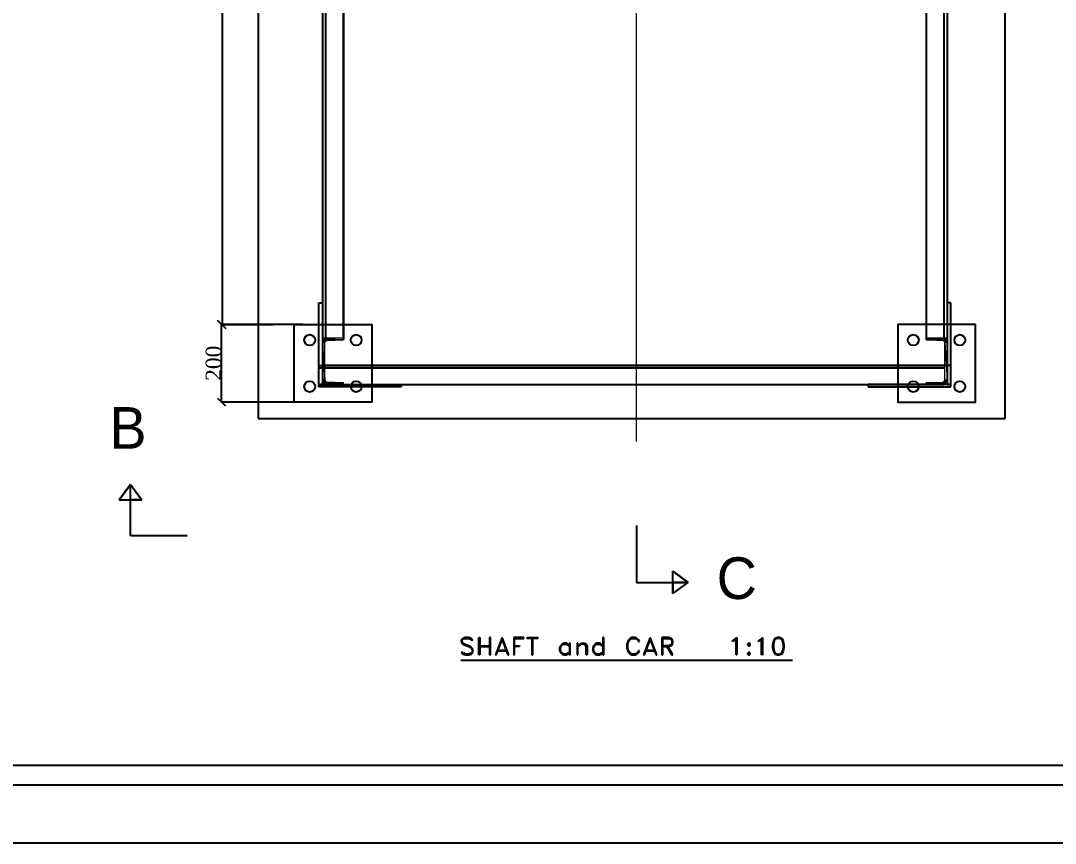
# Model space of a CAD drawing. Header units: millimetres. Extents: x -23396 to 106750, y 116 to 66281.
# Drawn here: x 63702 to 77023, y 33901 to 44492 of the extents above; entities that cross this region are included whole.
import ezdxf

# ---------------------------------------------------------------- set-up
doc = ezdxf.new("R2010")
doc.units = ezdxf.units.MM
doc.linetypes.add('CENTER', pattern=[50.8, 31.75, -6.35, 6.35, -6.35])
doc.layers.add('Car', color=3, linetype='Continuous', lineweight=18)
doc.layers.add('CL', color=2, linetype='CENTER', lineweight=0)
doc.styles.add('top', font='cent.shx', dxfattribs={"height": 40})
doc.dimstyles.new('top', dxfattribs={"dimtxt": 35, "dimasz": 20, "dimexe": 1.25, "dimexo": 0.625, "dimtad": 1, "dimtxsty": 'top', "dimblk": 'OBLIQUE', "dimcen": 2.5, "dimadec": 0, "dimazin": 0, "dimtfac": 1, "dimtmove": 0, "dimatfit": 3, "dimldrblk": 'OBLIQUE', "dimfxl": 1, "dimarcsym": 0})

# ---------------------------------------------------------------- blocks, each defined once
blk = doc.blocks.new('_Oblique')
at = {"color": 0, "linetype": 'ByBlock', "lineweight": -2}
blk.add_line((-0.5, -0.5), (0.5, 0.5), dxfattribs=at)
blk = doc.blocks.new('*D183')
at = {"color": 0, "linetype": 'Continuous', "lineweight": -2, "transparency": 16777216}
for p, q in [((1040.7, -3274.6), (907.1, -3274.6)), ((908.4, -3274.6), (908.4, -5064.6)), ((1040.7, -5064.6), (907.1, -5064.6))]:
    blk.add_line(p, q, dxfattribs=at)
at = {"layer": 'Defpoints', "color": 0, "linetype": 'Continuous', "transparency": 16777216}
for p in [(1041.4, -3274.6), (908.4, -5064.6), (1041.4, -5064.6)]:
    blk.add_point(p, dxfattribs=at)
at = {"color": 0, "linetype": 'Continuous', "lineweight": -2, "transparency": 16777216, "xscale": 20, "yscale": 20, "zscale": 20}
for p, rotation in [((908.4, -3274.6), 90), ((908.4, -5064.6), 270)]:
    blk.add_blockref('_Oblique', p, dxfattribs=dict(at, rotation=rotation))
at = {"color": 0, "linetype": 'Continuous', "transparency": 16777216, "insert": (887.7, -4169.6), "char_height": 40, "attachment_point": 5, "rotation": 90, "style": 'top'}
blk.add_mtext('1790', dxfattribs=at)
blk = doc.blocks.new('*D184')
at = {"color": 0, "linetype": 'Continuous', "lineweight": -2, "transparency": 16777216}
for p, q in [((1116.5, -5063.8), (905.9, -5063.8)), ((907.1, -5263.8), (907.1, -5063.8)), ((1102.4, -5263.8), (905.9, -5263.8))]:
    blk.add_line(p, q, dxfattribs=at)
at = {"layer": 'Defpoints', "color": 0, "linetype": 'Continuous', "transparency": 16777216}
for p in [(907.1, -5063.8), (1117.1, -5063.8), (1103.1, -5263.8)]:
    blk.add_point(p, dxfattribs=at)
at = {"color": 0, "linetype": 'Continuous', "lineweight": -2, "transparency": 16777216, "xscale": 20, "yscale": 20, "zscale": 20}
for p, rotation in [((907.1, -5063.8), 90), ((907.1, -5263.8), 270)]:
    blk.add_blockref('_Oblique', p, dxfattribs=dict(at, rotation=rotation))
at = {"color": 0, "linetype": 'Continuous', "transparency": 16777216, "insert": (886.5, -5163.8), "char_height": 40, "attachment_point": 5, "rotation": 90, "style": 'top'}
blk.add_mtext('200', dxfattribs=at)
blk = doc.blocks.new('upn st')
at = {"color": 0}
for p, q in [((1001.539, -2989.713), (1001.539, -5306.104)), ((2924.707, -5306.104), (2924.707, -2989.713)), ((1166.647, -3126.033), (1166.647, -5212.551)), ((2775.687, -3126.033), (2775.687, -5212.551)), ((1221.257, -5102.487), (1221.257, -3233.993)), ((1221.257, -3239.063), (1221.257, -5102.487)), ((2721.077, -3239.063), (2721.077, -5102.487)), ((2767.227, -3239.063), (2767.227, -5102.487)), ((1175.117, -3281.823), (1175.117, -5102.487)), ((1157.327, -5218.474), (1157.327, -5008.091)), ((1157.327, -5008.091), (1166.647, -5008.091)), ((1166.647, -5008.091), (1166.647, -5218.474)), ((2785.007, -5008.091), (2775.687, -5008.091)), ((2775.687, -5008.091), (2775.687, -5218.474)), ((2785.007, -5218.474), (2785.007, -5008.091)), ((1157.327, -5169.36), (2775.687, -5169.36)), ((1157.327, -5175.714), (2769.337, -5175.714)), ((2785.007, -5169.36), (1166.647, -5169.36)), ((1166.647, -5218.474), (1157.327, -5218.474)), ((1157.327, -5218.474), (1369.847, -5218.474)), ((1157.327, -5224.4), (1157.327, -5218.474)), ((1174.85, -5218.474), (2766.75, -5218.474)), ((1369.847, -5218.474), (1369.847, -5224.4)), ((2785.007, -5218.474), (2572.497, -5218.474)), ((2572.497, -5218.474), (2572.497, -5224.4)), ((2775.687, -5218.474), (2785.007, -5218.474)), ((2785.007, -5224.4), (2785.007, -5218.474)), ((1369.847, -5224.4), (1157.327, -5224.4)), ((2572.497, -5224.4), (2785.007, -5224.4)), ((1001.539, -5306.104), (2924.707, -5306.104)), ((672.464, -5475.843), (643.678, -5515.213)), ((672.464, -5475.843), (643.678, -5515.213)), ((643.678, -5515.213), (672.464, -5475.843)), ((672.464, -5515.213), (672.464, -5475.843)), ((672.464, -5475.843), (701.664, -5515.213)), ((672.464, -5515.213), (672.464, -5475.843)), ((672.464, -5515.213), (672.464, -5475.843)), ((672.464, -5475.843), (701.664, -5515.213)), ((672.464, -5515.213), (672.464, -5475.843)), ((672.464, -5607.923), (672.464, -5475.843)), ((672.464, -5475.843), (701.664, -5515.213)), ((643.678, -5515.213), (672.464, -5515.213)), ((643.678, -5515.213), (701.664, -5515.213)), ((701.664, -5515.213), (672.464, -5515.213)), ((701.664, -5515.213), (672.464, -5515.213)), ((1975.827, -5581.665), (1975.827, -5728.136)), ((818.934, -5607.923), (672.464, -5607.923)), ((2068.957, -5698.936), (2108.327, -5728.136)), ((2068.957, -5728.136), (2068.957, -5698.936)), ((2068.957, -5698.936), (2108.327, -5728.136)), ((2068.957, -5728.136), (2068.957, -5698.936)), ((2068.957, -5756.924), (2068.957, -5698.936)), ((2108.327, -5728.136), (2068.957, -5698.936)), ((1975.827, -5728.136), (2108.327, -5728.136)), ((2108.327, -5728.136), (2068.957, -5728.136)), ((2108.327, -5728.136), (2068.957, -5728.136)), ((2068.957, -5728.136), (2068.957, -5756.924)), ((2108.327, -5728.136), (2068.957, -5728.136)), ((2108.327, -5728.136), (2068.957, -5728.136)), ((2068.957, -5728.136), (2068.957, -5756.924)), ((2068.957, -5756.924), (2108.327, -5728.136)), ((2068.957, -5756.924), (2108.327, -5728.136)), ((1528.668, -5872.107), (1524.438, -5876.337)), ((1524.438, -5876.337), (1524.438, -5880.581)), ((1524.438, -5880.581), (1526.558, -5884.812)), ((1526.558, -5876.337), (1528.668, -5874.229)), ((1526.558, -5880.581), (1526.558, -5876.337)), ((1528.668, -5884.812), (1526.558, -5880.581)), ((1526.558, -5884.812), (1528.668, -5886.92)), ((1535.448, -5869.998), (1528.668, -5872.107)), ((1528.668, -5874.229), (1535.448, -5872.107)), ((1532.908, -5886.92), (1528.668, -5884.812)), ((1528.668, -5886.92), (1532.908, -5889.043)), ((1543.908, -5891.165), (1532.908, -5886.92)), ((1543.908, -5869.998), (1535.448, -5869.998)), ((1535.448, -5872.107), (1543.908, -5872.107)), ((1550.258, -5872.107), (1543.908, -5869.998)), ((1543.908, -5872.107), (1548.138, -5874.229)), ((1548.138, -5874.229), (1550.258, -5876.337)), ((1554.488, -5876.337), (1550.258, -5872.107)), ((1550.258, -5876.337), (1554.488, -5876.337)), ((1569.728, -5914.867), (1569.728, -5869.998)), ((1569.728, -5869.998), (1571.858, -5869.998)), ((1571.858, -5869.998), (1571.858, -5914.867)), ((1599.378, -5869.998), (1597.248, -5869.998)), ((1597.248, -5869.998), (1597.248, -5914.867)), ((1599.378, -5914.867), (1599.378, -5869.998)), ((1629.428, -5869.998), (1612.488, -5914.867)), ((1614.598, -5914.867), (1629.428, -5876.337)), ((1646.778, -5914.867), (1629.428, -5869.998)), ((1629.428, -5876.337), (1644.668, -5914.867)), ((1685.308, -5869.998), (1659.488, -5869.998)), ((1659.488, -5869.998), (1659.488, -5914.867)), ((1661.588, -5914.867), (1661.588, -5872.107)), ((1661.588, -5872.107), (1685.308, -5872.107)), ((1685.308, -5872.107), (1685.308, -5869.998)), ((1693.768, -5872.107), (1693.768, -5869.998)), ((1693.768, -5869.998), (1721.718, -5869.998)), ((1721.718, -5872.107), (1693.768, -5872.107)), ((1706.478, -5872.107), (1706.478, -5914.867)), ((1709.008, -5914.867), (1709.008, -5872.107)), ((1721.718, -5869.998), (1721.718, -5872.107)), ((1783.938, -5886.92), (1779.708, -5891.165)), ((1788.178, -5884.812), (1783.938, -5886.92)), ((1783.938, -5889.043), (1788.178, -5886.92)), ((1794.518, -5884.812), (1788.178, -5884.812)), ((1788.178, -5886.92), (1794.518, -5886.92)), ((1798.758, -5886.92), (1794.518, -5884.812)), ((1794.518, -5886.92), (1802.988, -5891.165)), ((1802.988, -5891.165), (1798.758, -5886.92)), ((1805.098, -5884.812), (1802.988, -5884.812)), ((1802.988, -5884.812), (1802.988, -5914.867)), ((1805.098, -5914.867), (1805.098, -5884.812)), ((1824.588, -5884.812), (1822.468, -5884.812)), ((1822.468, -5884.812), (1822.468, -5914.867)), ((1824.588, -5914.867), (1824.588, -5884.812)), ((1824.588, -5893.273), (1830.928, -5886.92)), ((1830.928, -5886.92), (1835.168, -5884.812)), ((1835.168, -5886.92), (1830.928, -5889.043)), ((1835.168, -5884.812), (1841.508, -5884.812)), ((1839.398, -5886.92), (1835.168, -5886.92)), ((1843.628, -5889.043), (1839.398, -5886.92)), ((1841.508, -5884.812), (1845.758, -5886.92)), ((1845.758, -5886.92), (1848.288, -5893.273)), ((1869.458, -5886.92), (1865.228, -5891.165)), ((1873.688, -5884.812), (1869.458, -5886.92)), ((1869.458, -5889.043), (1873.688, -5886.92)), ((1880.038, -5884.812), (1873.688, -5884.812)), ((1873.688, -5886.92), (1880.038, -5886.92)), ((1884.698, -5886.92), (1880.038, -5884.812)), ((1880.038, -5886.92), (1888.928, -5891.165)), ((1888.928, -5891.165), (1884.698, -5886.92)), ((1891.048, -5869.998), (1888.928, -5869.998)), ((1888.928, -5869.998), (1888.928, -5914.867)), ((1891.048, -5914.867), (1891.048, -5869.998)), ((1953.268, -5880.581), (1950.728, -5886.92)), ((1950.728, -5886.92), (1950.728, -5897.504)), ((1955.388, -5876.337), (1953.268, -5880.581)), ((1953.268, -5886.92), (1955.388, -5880.581)), ((1953.268, -5897.504), (1953.268, -5886.92)), ((1959.618, -5872.107), (1955.388, -5876.337)), ((1955.388, -5880.581), (1959.618, -5874.229)), ((1963.848, -5869.998), (1959.618, -5872.107)), ((1959.618, -5874.229), (1963.848, -5872.107)), ((1972.328, -5869.998), (1963.848, -5869.998)), ((1963.848, -5872.107), (1972.328, -5872.107)), ((1976.558, -5872.107), (1972.328, -5869.998)), ((1972.328, -5872.107), (1976.558, -5874.229)), ((1980.788, -5876.337), (1976.558, -5872.107)), ((1976.558, -5874.229), (1978.678, -5876.337)), ((1978.678, -5876.337), (1980.788, -5880.581)), ((1982.908, -5880.581), (1980.788, -5876.337)), ((1980.788, -5880.581), (1982.908, -5880.581)), ((2010.838, -5869.998), (1993.918, -5914.867)), ((1996.028, -5914.867), (2010.838, -5876.337)), ((2028.208, -5914.867), (2010.838, -5869.998)), ((2010.838, -5876.337), (2026.088, -5914.867)), ((2058.258, -5869.998), (2040.908, -5869.998)), ((2040.908, -5869.998), (2040.908, -5914.867)), ((2043.018, -5914.867), (2043.018, -5872.107)), ((2043.018, -5872.107), (2058.258, -5872.107)), ((2064.618, -5872.107), (2058.258, -5869.998)), ((2058.258, -5872.107), (2064.618, -5874.229)), ((2066.718, -5874.229), (2064.618, -5872.107)), ((2064.618, -5874.229), (2066.718, -5878.459)), ((2066.718, -5884.812), (2064.618, -5889.043)), ((2068.848, -5878.459), (2066.718, -5874.229)), ((2066.718, -5878.459), (2066.718, -5884.812)), ((2066.718, -5889.043), (2068.848, -5884.812)), ((2068.848, -5884.812), (2068.848, -5878.459)), ((2222.938, -5878.459), (2227.168, -5876.337)), ((2227.168, -5878.459), (2222.938, -5880.581)), ((2222.938, -5880.581), (2222.938, -5878.459)), ((2227.168, -5876.337), (2233.948, -5869.998)), ((2231.828, -5874.229), (2227.168, -5878.459)), ((2231.828, -5914.867), (2231.828, -5874.229)), ((2233.948, -5869.998), (2233.948, -5914.867)), ((2263.578, -5884.812), (2261.468, -5886.92)), ((2261.468, -5886.92), (2261.468, -5889.043)), ((2266.128, -5884.812), (2263.578, -5884.812)), ((2263.578, -5886.92), (2263.578, -5889.043)), ((2266.128, -5886.92), (2263.578, -5886.92)), ((2268.228, -5886.92), (2266.128, -5884.812)), ((2266.128, -5889.043), (2266.128, -5886.92)), ((2268.228, -5889.043), (2268.228, -5886.92)), ((2289.398, -5878.459), (2293.628, -5876.337)), ((2293.628, -5878.459), (2289.398, -5880.581)), ((2289.398, -5880.581), (2289.398, -5878.459)), ((2293.628, -5876.337), (2300.408, -5869.998)), ((2297.878, -5874.229), (2293.628, -5878.459)), ((2297.878, -5914.867), (2297.878, -5874.229)), ((2300.408, -5869.998), (2300.408, -5914.867)), ((2327.928, -5878.459), (2325.808, -5889.043)), ((2332.158, -5872.107), (2327.928, -5878.459)), ((2330.038, -5878.459), (2327.928, -5889.043)), ((2334.698, -5872.107), (2330.038, -5878.459)), ((2338.928, -5869.998), (2332.158, -5872.107)), ((2338.928, -5872.107), (2332.158, -5874.229)), ((2343.168, -5869.998), (2338.928, -5869.998)), ((2343.168, -5872.107), (2338.928, -5872.107)), ((2349.508, -5872.107), (2343.168, -5869.998)), ((2349.508, -5874.229), (2343.168, -5872.107)), ((2351.628, -5878.459), (2347.398, -5872.107)), ((2353.758, -5878.459), (2349.508, -5872.107)), ((2353.758, -5889.043), (2351.628, -5878.459)), ((2355.858, -5889.043), (2353.758, -5878.459)), ((1524.438, -5908.514), (1528.668, -5912.745)), ((1528.668, -5908.514), (1524.438, -5908.514)), ((1530.788, -5910.637), (1528.668, -5908.514)), ((1528.668, -5912.745), (1535.448, -5914.867)), ((1535.448, -5912.745), (1530.788, -5910.637)), ((1532.908, -5889.043), (1543.908, -5893.273)), ((1543.908, -5912.745), (1535.448, -5912.745)), ((1548.138, -5893.273), (1543.908, -5891.165)), ((1543.908, -5893.273), (1548.138, -5895.395)), ((1550.258, -5910.637), (1543.908, -5912.745)), ((1543.908, -5914.867), (1550.258, -5912.745)), ((1552.378, -5897.504), (1548.138, -5893.273)), ((1548.138, -5895.395), (1550.258, -5897.504)), ((1550.258, -5897.504), (1552.378, -5902.162)), ((1550.258, -5912.745), (1554.488, -5908.514)), ((1552.378, -5908.514), (1550.258, -5910.637)), ((1554.488, -5902.162), (1552.378, -5897.504)), ((1552.378, -5902.162), (1552.378, -5908.514)), ((1554.488, -5908.514), (1554.488, -5902.162)), ((1571.858, -5891.165), (1597.248, -5891.165)), ((1571.858, -5893.273), (1597.248, -5893.273)), ((1616.728, -5904.284), (1642.548, -5904.284)), ((1618.848, -5902.162), (1640.428, -5902.162)), ((1661.588, -5891.165), (1674.728, -5891.165)), ((1674.728, -5893.273), (1661.588, -5893.273)), ((1674.728, -5891.165), (1674.728, -5893.273)), ((1779.708, -5891.165), (1777.168, -5897.504)), ((1777.168, -5897.504), (1777.168, -5902.162)), ((1777.168, -5902.162), (1779.708, -5908.514)), ((1779.708, -5897.504), (1781.828, -5891.165)), ((1779.708, -5902.162), (1779.708, -5897.504)), ((1781.828, -5908.514), (1779.708, -5902.162)), ((1779.708, -5908.514), (1783.938, -5912.745)), ((1781.828, -5891.165), (1783.938, -5889.043)), ((1783.938, -5910.637), (1781.828, -5908.514)), ((1788.178, -5912.745), (1783.938, -5910.637)), ((1783.938, -5912.745), (1788.178, -5914.867)), ((1794.518, -5912.745), (1788.178, -5912.745)), ((1802.988, -5908.514), (1794.518, -5912.745)), ((1794.518, -5914.867), (1798.758, -5912.745)), ((1798.758, -5912.745), (1802.988, -5908.514)), ((1830.928, -5889.043), (1824.588, -5893.273)), ((1845.758, -5893.273), (1843.628, -5889.043)), ((1845.758, -5914.867), (1845.758, -5893.273)), ((1848.288, -5893.273), (1848.288, -5914.867)), ((1865.228, -5891.165), (1863.108, -5897.504)), ((1863.108, -5897.504), (1863.108, -5902.162)), ((1863.108, -5902.162), (1865.228, -5908.514)), ((1865.228, -5897.504), (1867.338, -5891.165)), ((1865.228, -5902.162), (1865.228, -5897.504)), ((1867.338, -5908.514), (1865.228, -5902.162)), ((1865.228, -5908.514), (1869.458, -5912.745)), ((1867.338, -5891.165), (1869.458, -5889.043)), ((1869.458, -5910.637), (1867.338, -5908.514)), ((1873.688, -5912.745), (1869.458, -5910.637)), ((1869.458, -5912.745), (1873.688, -5914.867)), ((1880.038, -5912.745), (1873.688, -5912.745)), ((1888.928, -5908.514), (1880.038, -5912.745)), ((1880.038, -5914.867), (1884.698, -5912.745)), ((1884.698, -5912.745), (1888.928, -5908.514)), ((1950.728, -5897.504), (1953.268, -5904.284)), ((1955.388, -5904.284), (1953.268, -5897.504)), ((1953.268, -5904.284), (1955.388, -5908.514)), ((1959.618, -5910.637), (1955.388, -5904.284)), ((1955.388, -5908.514), (1959.618, -5912.745)), ((1963.848, -5912.745), (1959.618, -5910.637)), ((1959.618, -5912.745), (1963.848, -5914.867)), ((1972.328, -5912.745), (1963.848, -5912.745)), ((1976.558, -5910.637), (1972.328, -5912.745)), ((1972.328, -5914.867), (1976.558, -5912.745)), ((1978.678, -5908.514), (1976.558, -5910.637)), ((1976.558, -5912.745), (1980.788, -5908.514)), ((1980.788, -5904.284), (1978.678, -5908.514)), ((1982.908, -5904.284), (1980.788, -5904.284)), ((1980.788, -5908.514), (1982.908, -5904.284)), ((1998.148, -5904.284), (2023.978, -5904.284)), ((2000.258, -5902.162), (2021.858, -5902.162)), ((2058.258, -5891.165), (2043.018, -5891.165)), ((2043.018, -5893.273), (2058.258, -5893.273)), ((2053.608, -5893.273), (2066.718, -5914.867)), ((2068.848, -5914.867), (2056.138, -5893.273)), ((2064.618, -5889.043), (2058.258, -5891.165)), ((2058.258, -5893.273), (2064.618, -5891.165)), ((2064.618, -5891.165), (2066.718, -5889.043)), ((2261.468, -5889.043), (2263.578, -5891.165)), ((2263.578, -5908.514), (2261.468, -5910.637)), ((2261.468, -5910.637), (2261.468, -5912.745)), ((2261.468, -5912.745), (2263.578, -5914.867)), ((2263.578, -5889.043), (2266.128, -5889.043)), ((2263.578, -5891.165), (2266.128, -5891.165)), ((2266.128, -5908.514), (2263.578, -5908.514)), ((2263.578, -5910.637), (2263.578, -5912.745)), ((2266.128, -5910.637), (2263.578, -5910.637)), ((2263.578, -5912.745), (2266.128, -5912.745)), ((2266.128, -5891.165), (2268.228, -5889.043)), ((2268.228, -5910.637), (2266.128, -5908.514)), ((2266.128, -5912.745), (2266.128, -5910.637)), ((2266.128, -5914.867), (2268.228, -5912.745)), ((2268.228, -5912.745), (2268.228, -5910.637)), ((2325.808, -5889.043), (2325.808, -5895.395)), ((2325.808, -5895.395), (2327.928, -5906.392)), ((2327.928, -5889.043), (2327.928, -5895.395)), ((2327.928, -5895.395), (2330.038, -5906.392)), ((2327.928, -5906.392), (2332.158, -5912.745)), ((2330.038, -5906.392), (2334.698, -5912.745)), ((2332.158, -5910.637), (2338.928, -5912.745)), ((2332.158, -5912.745), (2338.928, -5914.867)), ((2338.928, -5912.745), (2343.168, -5912.745)), ((2343.168, -5912.745), (2349.508, -5910.637)), ((2343.168, -5914.867), (2349.508, -5912.745)), ((2347.398, -5912.745), (2351.628, -5906.392)), ((2349.508, -5912.745), (2353.758, -5906.392)), ((2351.628, -5906.392), (2353.758, -5895.395)), ((2353.758, -5895.395), (2353.758, -5889.043)), ((2353.758, -5906.392), (2355.858, -5895.395)), ((2355.858, -5895.395), (2355.858, -5889.043)), ((1523.598, -5927.986), (2377.028, -5927.986)), ((1535.448, -5914.867), (1543.908, -5914.867)), ((1571.858, -5914.867), (1569.728, -5914.867)), ((1597.248, -5914.867), (1599.378, -5914.867)), ((1612.488, -5914.867), (1614.598, -5914.867)), ((1644.668, -5914.867), (1646.778, -5914.867)), ((1659.488, -5914.867), (1661.588, -5914.867)), ((1706.478, -5914.867), (1709.008, -5914.867)), ((1788.178, -5914.867), (1794.518, -5914.867)), ((1802.988, -5914.867), (1805.098, -5914.867)), ((1822.468, -5914.867), (1824.588, -5914.867)), ((1848.288, -5914.867), (1845.758, -5914.867)), ((1873.688, -5914.867), (1880.038, -5914.867)), ((1888.928, -5914.867), (1891.048, -5914.867)), ((1963.848, -5914.867), (1972.328, -5914.867)), ((1993.918, -5914.867), (1996.028, -5914.867)), ((2026.088, -5914.867), (2028.208, -5914.867)), ((2040.908, -5914.867), (2043.018, -5914.867)), ((2066.718, -5914.867), (2068.848, -5914.867)), ((2233.948, -5914.867), (2231.828, -5914.867)), ((2263.578, -5914.867), (2266.128, -5914.867)), ((2300.408, -5914.867), (2297.878, -5914.867)), ((2338.928, -5914.867), (2343.168, -5914.867)), ((8799.558, -6199.87), (200, -6199.87))]:
    blk.add_line(p, q, dxfattribs=at)
at = {"linetype": 'Continuous'}
for points in [[(0, 0), (8999.558, 0), (8999.558, -6399.87), (0, -6399.87)], [(150, -150), (8849.558, -150), (8849.558, -6249.87), (150, -6249.87)], [(200, -200), (8799.558, -200), (8799.558, -6199.87), (200, -6199.87)], [(1094.088, -5064.097), (1293.816, -5064.097), (1293.816, -5263.82), (1094.088, -5263.82)], [(2848.066, -5064.097), (2648.338, -5064.097), (2648.338, -5263.82), (2848.066, -5263.82)]]:
    blk.add_lwpolyline(points, close=True, dxfattribs=at)
for centre in [(1134.088, -5104.097), (1253.816, -5104.097), (2688.338, -5104.097), (2808.066, -5104.097), (1134.088, -5223.82), (1253.816, -5223.82), (2688.338, -5223.82), (2808.066, -5223.82)]:
    blk.add_circle(centre, 14, dxfattribs=at)
at = {"layer": 'Car', "color": 3}
for p, q in [((1221.257, -5099.097), (1166.647, -5099.097)), ((1166.647, -5099.097), (1221.257, -5103.754)), ((1166.647, -5099.097), (1221.257, -5103.754)), ((1221.257, -5099.097), (1166.647, -5099.097)), ((1166.647, -5099.097), (1221.257, -5103.754)), ((1166.647, -5099.097), (1221.257, -5103.754)), ((1166.647, -5103.754), (1166.647, -5099.097)), ((1221.257, -5099.097), (1166.647, -5099.097)), ((1166.647, -5099.097), (1166.647, -5218.474)), ((1166.647, -5099.097), (1166.647, -5218.474)), ((1166.647, -5218.474), (1166.647, -5099.097)), ((1166.647, -5099.097), (1166.647, -5218.474)), ((1221.257, -5103.754), (1166.647, -5103.754)), ((1221.257, -5103.754), (1166.647, -5103.754)), ((1221.257, -5103.754), (1166.647, -5103.754)), ((1166.647, -5103.754), (1178.077, -5105.447)), ((1166.647, -5103.754), (1178.077, -5105.447)), ((1221.257, -5103.754), (1166.647, -5103.754)), ((1166.647, -5103.754), (1178.077, -5105.447)), ((1166.647, -5103.754), (1178.077, -5105.447)), ((1166.647, -5105.447), (1166.647, -5103.754)), ((1178.077, -5105.447), (1166.647, -5105.447)), ((1178.077, -5105.447), (1166.647, -5105.447)), ((1177.227, -5105.447), (1166.647, -5105.447)), ((1166.647, -5105.447), (1177.227, -5105.447)), ((1177.227, -5105.447), (1166.647, -5105.447)), ((1166.647, -5105.447), (1178.077, -5105.447)), ((1177.227, -5105.447), (1166.647, -5105.447)), ((1166.647, -5105.447), (1177.227, -5105.447)), ((1177.227, -5105.447), (1166.647, -5105.447)), ((1166.647, -5105.447), (1178.077, -5105.447)), ((1177.227, -5105.447), (1166.647, -5105.447)), ((1166.647, -5105.447), (1176.387, -5105.874)), ((1166.647, -5105.447), (1176.387, -5105.874)), ((1177.227, -5105.447), (1166.647, -5105.447)), ((1166.647, -5105.447), (1176.387, -5105.874)), ((1166.647, -5105.447), (1176.387, -5105.874)), ((1166.647, -5105.874), (1166.647, -5105.447)), ((1176.387, -5105.874), (1166.647, -5105.874)), ((1176.387, -5105.874), (1166.647, -5105.874)), ((1175.537, -5105.874), (1166.647, -5105.874)), ((1166.647, -5105.874), (1175.537, -5105.874)), ((1175.537, -5105.874), (1166.647, -5105.874)), ((1166.647, -5105.874), (1176.387, -5105.874)), ((1175.537, -5105.874), (1166.647, -5105.874)), ((1166.647, -5105.874), (1175.537, -5105.874)), ((1175.537, -5105.874), (1166.647, -5105.874)), ((1166.647, -5105.874), (1176.387, -5105.874)), ((1175.537, -5105.874), (1166.647, -5105.874)), ((1166.647, -5105.874), (1174.687, -5106.305)), ((1166.647, -5105.874), (1174.687, -5106.305)), ((1175.537, -5105.874), (1166.647, -5105.874)), ((1166.647, -5105.874), (1174.687, -5106.305)), ((1166.647, -5105.874), (1174.687, -5106.305)), ((1166.647, -5106.305), (1166.647, -5105.874)), ((1174.687, -5106.305), (1166.647, -5106.305)), ((1174.687, -5106.305), (1166.647, -5106.305)), ((1174.687, -5106.305), (1166.647, -5106.305)), ((1166.647, -5106.305), (1174.267, -5107.144)), ((1166.647, -5106.305), (1174.267, -5107.144)), ((1174.687, -5106.305), (1166.647, -5106.305)), ((1166.647, -5106.305), (1174.267, -5107.144)), ((1166.647, -5106.305), (1174.267, -5107.144)), ((1166.647, -5107.144), (1166.647, -5106.305)), ((1174.267, -5107.144), (1166.647, -5107.144)), ((1174.267, -5107.144), (1166.647, -5107.144)), ((1174.267, -5107.144), (1166.647, -5107.144)), ((1166.647, -5107.144), (1173.837, -5107.984)), ((1166.647, -5107.144), (1173.837, -5107.984)), ((1174.267, -5107.144), (1166.647, -5107.144)), ((1166.647, -5107.144), (1173.837, -5107.984)), ((1166.647, -5107.144), (1173.837, -5107.984)), ((1166.647, -5107.984), (1166.647, -5107.144)), ((1173.837, -5107.984), (1166.647, -5107.984)), ((1173.837, -5107.984), (1166.647, -5107.984)), ((1173.837, -5107.984), (1166.647, -5107.984)), ((1166.647, -5107.984), (1173.427, -5108.411)), ((1166.647, -5107.984), (1173.427, -5108.411)), ((1173.837, -5107.984), (1166.647, -5107.984)), ((1166.647, -5107.984), (1173.427, -5108.411)), ((1166.647, -5107.984), (1173.427, -5108.411)), ((1166.647, -5108.411), (1166.647, -5107.984)), ((1173.427, -5108.411), (1166.647, -5108.411)), ((1173.427, -5108.411), (1166.647, -5108.411)), ((1173.427, -5108.411), (1166.647, -5108.411)), ((1166.647, -5108.411), (1172.997, -5109.264)), ((1166.647, -5108.411), (1172.997, -5109.264)), ((1173.427, -5108.411), (1166.647, -5108.411)), ((1166.647, -5108.411), (1172.997, -5109.264)), ((1166.647, -5108.411), (1172.997, -5109.264)), ((1166.647, -5109.264), (1166.647, -5108.411)), ((1172.997, -5109.264), (1166.647, -5109.264)), ((1172.997, -5109.264), (1166.647, -5109.264)), ((1172.997, -5109.264), (1166.647, -5109.264)), ((1166.647, -5109.264), (1172.997, -5110.107)), ((1166.647, -5109.264), (1172.997, -5110.107)), ((1172.997, -5109.264), (1166.647, -5109.264)), ((1166.647, -5109.264), (1172.997, -5110.107)), ((1166.647, -5109.264), (1172.997, -5110.107)), ((1166.647, -5110.107), (1166.647, -5109.264)), ((1172.997, -5110.107), (1166.647, -5110.107)), ((1172.997, -5110.107), (1166.647, -5110.107)), ((1172.997, -5110.107), (1166.647, -5110.107)), ((1166.647, -5110.107), (1172.997, -5207.051)), ((1166.647, -5110.107), (1172.997, -5207.051)), ((1172.997, -5110.107), (1166.647, -5110.107)), ((1166.647, -5110.107), (1172.997, -5207.051)), ((1166.647, -5110.107), (1172.997, -5207.051)), ((1166.647, -5207.051), (1166.647, -5110.107)), ((1172.997, -5109.264), (1173.427, -5108.411)), ((1172.997, -5109.264), (1173.427, -5108.411)), ((1172.997, -5110.107), (1172.997, -5109.264)), ((1172.997, -5110.107), (1172.997, -5109.264)), ((1172.997, -5207.051), (1172.997, -5110.107)), ((1172.997, -5207.051), (1172.997, -5110.107)), ((1172.997, -5207.051), (1172.997, -5110.107)), ((1173.427, -5108.411), (1173.837, -5107.984)), ((1173.427, -5108.411), (1173.837, -5107.984)), ((1173.837, -5107.984), (1174.267, -5107.144)), ((1173.837, -5107.984), (1174.267, -5107.144)), ((1174.267, -5107.144), (1174.687, -5106.305)), ((1174.267, -5107.144), (1174.687, -5106.305)), ((1174.687, -5106.305), (1175.537, -5105.874)), ((1174.687, -5106.305), (1175.537, -5105.874)), ((1175.537, -5105.874), (1175.537, -5105.874)), ((1175.537, -5105.874), (1175.537, -5105.874)), ((1176.387, -5105.874), (1175.537, -5105.874)), ((1176.387, -5105.874), (1177.227, -5105.447)), ((1176.387, -5105.874), (1177.227, -5105.447)), ((1177.227, -5105.447), (1177.227, -5105.447)), ((1177.227, -5105.447), (1177.227, -5105.447)), ((1178.077, -5105.447), (1177.227, -5105.447)), ((1178.077, -5105.447), (1221.257, -5103.754)), ((1178.077, -5105.447), (1221.257, -5103.754)), ((1178.077, -5105.447), (1221.257, -5103.754)), ((1221.257, -5103.754), (1221.257, -5099.097)), ((1221.257, -5103.754), (1221.257, -5099.097)), ((1221.257, -5103.754), (1221.257, -5099.097)), ((2775.687, -5099.097), (2721.077, -5099.097)), ((2721.077, -5099.097), (2775.687, -5103.754)), ((2721.077, -5099.097), (2775.687, -5103.754)), ((2775.687, -5099.097), (2721.077, -5099.097)), ((2721.077, -5099.097), (2775.687, -5103.754)), ((2721.077, -5099.097), (2775.687, -5103.754)), ((2721.077, -5103.754), (2721.077, -5099.097)), ((2721.077, -5099.097), (2775.687, -5099.097)), ((2721.077, -5103.754), (2721.077, -5099.097)), ((2775.687, -5103.754), (2721.077, -5103.754)), ((2775.687, -5103.754), (2721.077, -5103.754)), ((2775.687, -5103.754), (2721.077, -5103.754)), ((2721.077, -5103.754), (2775.687, -5105.447)), ((2721.077, -5103.754), (2775.687, -5105.447)), ((2764.267, -5105.447), (2721.077, -5103.754)), ((2775.687, -5103.754), (2721.077, -5103.754)), ((2721.077, -5103.754), (2775.687, -5105.447)), ((2721.077, -5103.754), (2775.687, -5105.447)), ((2764.267, -5105.447), (2721.077, -5103.754)), ((2764.267, -5105.447), (2721.077, -5103.754)), ((2775.687, -5105.447), (2764.267, -5105.447)), ((2775.687, -5105.447), (2764.267, -5105.447)), ((2764.267, -5105.447), (2765.107, -5105.447)), ((2775.687, -5105.447), (2764.267, -5105.447)), ((2775.687, -5105.447), (2764.267, -5105.447)), ((2764.267, -5105.447), (2765.107, -5105.447)), ((2764.267, -5105.447), (2775.687, -5105.447)), ((2764.267, -5105.447), (2775.687, -5105.447)), ((2775.687, -5105.447), (2764.267, -5105.447)), ((2765.107, -5105.447), (2775.687, -5105.447)), ((2775.687, -5105.447), (2765.107, -5105.447)), ((2765.107, -5105.447), (2775.687, -5105.874)), ((2765.107, -5105.447), (2775.687, -5105.874)), ((2765.957, -5105.874), (2765.107, -5105.447)), ((2775.687, -5105.447), (2765.107, -5105.447)), ((2765.107, -5105.447), (2775.687, -5105.874)), ((2765.107, -5105.447), (2775.687, -5105.874)), ((2765.957, -5105.874), (2765.107, -5105.447)), ((2775.687, -5105.874), (2765.957, -5105.874)), ((2775.687, -5105.874), (2765.957, -5105.874)), ((2765.957, -5105.874), (2766.797, -5105.874)), ((2775.687, -5105.874), (2765.957, -5105.874)), ((2775.687, -5105.874), (2765.957, -5105.874)), ((2765.957, -5105.874), (2766.797, -5105.874)), ((2765.957, -5105.874), (2775.687, -5105.874)), ((2765.957, -5105.874), (2775.687, -5105.874)), ((2775.687, -5105.874), (2765.957, -5105.874)), ((2766.797, -5105.874), (2775.687, -5105.874)), ((2775.687, -5105.874), (2766.797, -5105.874)), ((2766.797, -5105.874), (2775.687, -5106.305)), ((2766.797, -5105.874), (2775.687, -5106.305)), ((2775.687, -5105.874), (2766.797, -5105.874)), ((2766.797, -5105.874), (2775.687, -5106.305)), ((2766.797, -5105.874), (2775.687, -5106.305)), ((2767.657, -5106.305), (2766.797, -5105.874)), ((2775.687, -5106.305), (2767.657, -5106.305)), ((2775.687, -5106.305), (2767.657, -5106.305)), ((2775.687, -5106.305), (2767.657, -5106.305)), ((2767.657, -5106.305), (2775.687, -5107.144)), ((2767.657, -5106.305), (2775.687, -5107.144)), ((2775.687, -5106.305), (2767.657, -5106.305)), ((2767.657, -5106.305), (2775.687, -5107.144)), ((2767.657, -5106.305), (2775.687, -5107.144)), ((2768.067, -5107.144), (2767.657, -5106.305)), ((2775.687, -5107.144), (2768.067, -5107.144)), ((2775.687, -5107.144), (2768.067, -5107.144)), ((2775.687, -5107.144), (2768.067, -5107.144)), ((2768.067, -5107.144), (2775.687, -5107.984)), ((2768.067, -5107.144), (2775.687, -5107.984)), ((2775.687, -5107.144), (2768.067, -5107.144)), ((2768.067, -5107.144), (2775.687, -5107.984)), ((2768.067, -5107.144), (2775.687, -5107.984)), ((2768.497, -5107.984), (2768.067, -5107.144)), ((2775.687, -5107.984), (2768.497, -5107.984)), ((2775.687, -5107.984), (2768.497, -5107.984)), ((2775.687, -5107.984), (2768.497, -5107.984)), ((2768.497, -5107.984), (2775.687, -5108.411)), ((2768.497, -5107.984), (2775.687, -5108.411)), ((2775.687, -5107.984), (2768.497, -5107.984)), ((2768.497, -5107.984), (2775.687, -5108.411)), ((2768.497, -5107.984), (2775.687, -5108.411)), ((2768.927, -5108.411), (2768.497, -5107.984)), ((2775.687, -5108.411), (2768.927, -5108.411)), ((2775.687, -5108.411), (2768.927, -5108.411)), ((2775.687, -5108.411), (2768.927, -5108.411)), ((2768.927, -5108.411), (2775.687, -5109.264)), ((2768.927, -5108.411), (2775.687, -5109.264)), ((2775.687, -5108.411), (2768.927, -5108.411)), ((2768.927, -5108.411), (2775.687, -5109.264)), ((2768.927, -5108.411), (2775.687, -5109.264)), ((2769.337, -5109.264), (2768.927, -5108.411)), ((2775.687, -5109.264), (2769.337, -5109.264)), ((2775.687, -5109.264), (2769.337, -5109.264)), ((2775.687, -5109.264), (2769.337, -5109.264)), ((2769.337, -5109.264), (2775.687, -5110.107)), ((2769.337, -5109.264), (2775.687, -5110.107)), ((2775.687, -5109.264), (2769.337, -5109.264)), ((2769.337, -5109.264), (2775.687, -5110.107)), ((2769.337, -5109.264), (2775.687, -5110.107)), ((2769.337, -5110.107), (2769.337, -5109.264)), ((2775.687, -5110.107), (2769.337, -5110.107)), ((2775.687, -5110.107), (2769.337, -5110.107)), ((2775.687, -5110.107), (2769.337, -5110.107)), ((2769.337, -5110.107), (2775.687, -5207.051)), ((2769.337, -5110.107), (2775.687, -5207.051)), ((2775.687, -5110.107), (2769.337, -5110.107)), ((2769.337, -5110.107), (2775.687, -5207.051)), ((2769.337, -5110.107), (2775.687, -5207.051)), ((2769.337, -5207.051), (2769.337, -5110.107)), ((2769.337, -5207.051), (2769.337, -5110.107)), ((2775.687, -5103.754), (2775.687, -5099.097)), ((2775.687, -5103.754), (2775.687, -5099.097)), ((2775.687, -5099.097), (2775.687, -5218.474)), ((2775.687, -5099.097), (2775.687, -5218.474)), ((2775.687, -5218.474), (2775.687, -5099.097)), ((2775.687, -5099.097), (2775.687, -5218.474)), ((2775.687, -5105.447), (2775.687, -5103.754)), ((2775.687, -5105.447), (2775.687, -5103.754)), ((2775.687, -5105.447), (2775.687, -5105.447)), ((2775.687, -5105.447), (2775.687, -5105.447)), ((2775.687, -5105.874), (2775.687, -5105.447)), ((2775.687, -5105.874), (2775.687, -5105.447)), ((2775.687, -5105.874), (2775.687, -5105.874)), ((2775.687, -5105.874), (2775.687, -5105.874)), ((2775.687, -5106.305), (2775.687, -5105.874)), ((2775.687, -5106.305), (2775.687, -5105.874)), ((2775.687, -5107.144), (2775.687, -5106.305)), ((2775.687, -5107.144), (2775.687, -5106.305)), ((2775.687, -5107.984), (2775.687, -5107.144)), ((2775.687, -5107.984), (2775.687, -5107.144)), ((2775.687, -5108.411), (2775.687, -5107.984)), ((2775.687, -5108.411), (2775.687, -5107.984)), ((2775.687, -5109.264), (2775.687, -5108.411)), ((2775.687, -5109.264), (2775.687, -5108.411)), ((2775.687, -5110.107), (2775.687, -5109.264)), ((2775.687, -5110.107), (2775.687, -5109.264)), ((2775.687, -5207.051), (2775.687, -5110.107)), ((2775.687, -5207.051), (2775.687, -5110.107)), ((1172.997, -5207.051), (1166.647, -5207.051)), ((1172.997, -5207.051), (1166.647, -5207.051)), ((1172.997, -5207.051), (1166.647, -5207.051)), ((1166.647, -5207.051), (1172.997, -5207.89)), ((1166.647, -5207.051), (1172.997, -5207.89)), ((1172.997, -5207.051), (1166.647, -5207.051)), ((1166.647, -5207.051), (1172.997, -5207.89)), ((1166.647, -5207.051), (1172.997, -5207.89)), ((1166.647, -5207.89), (1166.647, -5207.051)), ((1172.997, -5207.89), (1166.647, -5207.89)), ((1172.997, -5207.89), (1166.647, -5207.89)), ((1172.997, -5207.89), (1166.647, -5207.89)), ((1166.647, -5207.89), (1173.427, -5208.748)), ((1166.647, -5207.89), (1173.427, -5208.748)), ((1172.997, -5207.89), (1166.647, -5207.89)), ((1166.647, -5207.89), (1173.427, -5208.748)), ((1166.647, -5207.89), (1173.427, -5208.748)), ((1166.647, -5208.748), (1166.647, -5207.89)), ((1173.427, -5208.748), (1166.647, -5208.748)), ((1173.427, -5208.748), (1166.647, -5208.748)), ((1173.427, -5208.748), (1166.647, -5208.748)), ((1166.647, -5208.748), (1173.837, -5209.587)), ((1166.647, -5208.748), (1173.837, -5209.587)), ((1173.427, -5208.748), (1166.647, -5208.748)), ((1166.647, -5208.748), (1173.837, -5209.587)), ((1166.647, -5208.748), (1173.837, -5209.587)), ((1166.647, -5209.587), (1166.647, -5208.748)), ((1173.837, -5209.587), (1166.647, -5209.587)), ((1173.837, -5209.587), (1166.647, -5209.587)), ((1173.837, -5209.587), (1166.647, -5209.587)), ((1166.647, -5209.587), (1174.267, -5210.441)), ((1166.647, -5209.587), (1174.267, -5210.441)), ((1173.837, -5209.587), (1166.647, -5209.587)), ((1166.647, -5209.587), (1174.267, -5210.441)), ((1166.647, -5209.587), (1174.267, -5210.441)), ((1166.647, -5210.441), (1166.647, -5209.587)), ((1174.267, -5210.441), (1166.647, -5210.441)), ((1174.267, -5210.441), (1166.647, -5210.441)), ((1174.267, -5210.441), (1166.647, -5210.441)), ((1166.647, -5210.441), (1174.687, -5210.854)), ((1166.647, -5210.441), (1174.687, -5210.854)), ((1174.267, -5210.441), (1166.647, -5210.441)), ((1166.647, -5210.441), (1174.687, -5210.854)), ((1166.647, -5210.441), (1174.687, -5210.854)), ((1166.647, -5210.854), (1166.647, -5210.441)), ((1174.687, -5210.854), (1166.647, -5210.854)), ((1174.687, -5210.854), (1166.647, -5210.854)), ((1174.687, -5210.854), (1166.647, -5210.854)), ((1166.647, -5210.854), (1175.537, -5211.281)), ((1166.647, -5210.854), (1175.537, -5211.281)), ((1174.687, -5210.854), (1166.647, -5210.854)), ((1166.647, -5210.854), (1175.537, -5211.281)), ((1166.647, -5210.854), (1175.537, -5211.281)), ((1166.647, -5211.281), (1166.647, -5210.854)), ((1175.537, -5211.281), (1166.647, -5211.281)), ((1175.537, -5211.281), (1166.647, -5211.281)), ((1175.537, -5211.281), (1166.647, -5211.281)), ((1166.647, -5211.281), (1176.387, -5211.707)), ((1166.647, -5211.281), (1176.387, -5211.707)), ((1175.537, -5211.281), (1166.647, -5211.281)), ((1166.647, -5211.281), (1176.387, -5211.707)), ((1166.647, -5211.281), (1176.387, -5211.707)), ((1166.647, -5211.707), (1166.647, -5211.281)), ((1176.387, -5211.707), (1166.647, -5211.707)), ((1176.387, -5211.707), (1166.647, -5211.707)), ((1176.387, -5211.707), (1166.647, -5211.707)), ((1166.647, -5211.707), (1177.227, -5212.138)), ((1166.647, -5211.707), (1177.227, -5212.138)), ((1176.387, -5211.707), (1166.647, -5211.707)), ((1166.647, -5211.707), (1177.227, -5212.138)), ((1166.647, -5211.707), (1177.227, -5212.138)), ((1166.647, -5212.138), (1166.647, -5211.707)), ((1177.227, -5212.138), (1166.647, -5212.138)), ((1177.227, -5212.138), (1166.647, -5212.138)), ((1178.077, -5212.138), (1166.647, -5212.138)), ((1166.647, -5212.138), (1178.077, -5212.138)), ((1178.077, -5212.138), (1166.647, -5212.138)), ((1166.647, -5212.138), (1177.227, -5212.138)), ((1178.077, -5212.138), (1166.647, -5212.138)), ((1166.647, -5212.138), (1178.077, -5212.138)), ((1178.077, -5212.138), (1166.647, -5212.138)), ((1166.647, -5212.138), (1177.227, -5212.138)), ((1178.077, -5212.138), (1166.647, -5212.138)), ((1166.647, -5212.138), (1221.257, -5213.817)), ((1166.647, -5212.138), (1221.257, -5213.817)), ((1178.077, -5212.138), (1166.647, -5212.138)), ((1166.647, -5212.138), (1221.257, -5213.817)), ((1166.647, -5212.138), (1221.257, -5213.817)), ((1166.647, -5213.817), (1166.647, -5212.138)), ((1221.257, -5213.817), (1166.647, -5213.817)), ((1221.257, -5213.817), (1166.647, -5213.817)), ((1221.257, -5213.817), (1166.647, -5213.817)), ((1166.647, -5213.817), (1221.257, -5216.794)), ((1166.647, -5213.817), (1221.257, -5216.794)), ((1221.257, -5213.817), (1166.647, -5213.817)), ((1166.647, -5213.817), (1221.257, -5216.794)), ((1166.647, -5213.817), (1221.257, -5216.794)), ((1166.647, -5216.794), (1166.647, -5213.817)), ((1221.257, -5216.794), (1166.647, -5216.794)), ((1221.257, -5216.794), (1166.647, -5216.794)), ((1221.257, -5216.794), (1166.647, -5216.794)), ((1166.647, -5216.794), (1221.257, -5217.207)), ((1166.647, -5216.794), (1221.257, -5217.207)), ((1221.257, -5216.794), (1166.647, -5216.794)), ((1166.647, -5216.794), (1221.257, -5217.207)), ((1166.647, -5216.794), (1221.257, -5217.207)), ((1167.067, -5217.207), (1166.647, -5216.794)), ((1166.647, -5218.474), (1221.257, -5218.474)), ((1221.257, -5217.207), (1167.067, -5217.207)), ((1221.257, -5217.207), (1167.067, -5217.207)), ((1221.257, -5217.207), (1167.067, -5217.207)), ((1167.067, -5217.207), (1221.257, -5217.634)), ((1167.067, -5217.207), (1221.257, -5217.634)), ((1167.067, -5217.634), (1167.067, -5217.207)), ((1221.257, -5217.207), (1167.067, -5217.207)), ((1167.067, -5217.207), (1221.257, -5217.634)), ((1167.067, -5217.207), (1221.257, -5217.634)), ((1167.067, -5217.634), (1167.067, -5217.207)), ((1221.257, -5217.634), (1167.067, -5217.634)), ((1221.257, -5217.634), (1167.067, -5217.634)), ((1167.067, -5217.634), (1221.257, -5217.634)), ((1167.067, -5217.634), (1221.257, -5217.634)), ((1221.257, -5217.634), (1167.067, -5217.634)), ((1221.257, -5217.634), (1167.067, -5217.634)), ((1167.067, -5217.634), (1221.257, -5217.634)), ((1167.067, -5217.634), (1221.257, -5217.634)), ((1221.257, -5217.634), (1167.067, -5217.634)), ((1221.257, -5217.634), (1167.067, -5217.634)), ((1167.067, -5217.634), (1221.257, -5218.061)), ((1167.067, -5217.634), (1221.257, -5218.061)), ((1167.497, -5218.061), (1167.067, -5217.634)), ((1221.257, -5217.634), (1167.067, -5217.634)), ((1167.067, -5217.634), (1221.257, -5218.061)), ((1167.067, -5217.634), (1221.257, -5218.061)), ((1167.497, -5218.061), (1167.067, -5217.634)), ((1221.257, -5218.061), (1167.497, -5218.061)), ((1221.257, -5218.061), (1167.497, -5218.061)), ((1167.497, -5218.061), (1221.257, -5218.061)), ((1167.497, -5218.061), (1221.257, -5218.061)), ((1221.257, -5218.061), (1167.497, -5218.061)), ((1221.257, -5218.061), (1167.497, -5218.061)), ((1167.497, -5218.061), (1221.257, -5218.061)), ((1167.497, -5218.061), (1221.257, -5218.061)), ((1221.257, -5218.061), (1167.497, -5218.061)), ((1221.257, -5218.061), (1167.497, -5218.061)), ((1167.497, -5218.061), (1221.257, -5218.474)), ((1167.497, -5218.061), (1221.257, -5218.474)), ((1167.907, -5218.474), (1167.497, -5218.061)), ((1221.257, -5218.061), (1167.497, -5218.061)), ((1167.497, -5218.061), (1221.257, -5218.474)), ((1167.497, -5218.061), (1221.257, -5218.474)), ((1167.907, -5218.474), (1167.497, -5218.061)), ((1221.257, -5218.474), (1167.907, -5218.474)), ((1221.257, -5218.474), (1167.907, -5218.474)), ((1167.907, -5218.474), (1221.257, -5218.474)), ((1167.907, -5218.474), (1221.257, -5218.474)), ((1221.257, -5218.474), (1167.907, -5218.474)), ((1221.257, -5218.474), (1167.907, -5218.474)), ((1167.907, -5218.474), (1221.257, -5218.474)), ((1167.907, -5218.474), (1221.257, -5218.474)), ((1221.257, -5218.474), (1167.907, -5218.474)), ((1221.257, -5218.474), (1167.907, -5218.474)), ((1167.907, -5218.474), (1221.257, -5218.474)), ((1167.907, -5218.474), (1221.257, -5218.474)), ((1221.257, -5218.474), (1167.907, -5218.474)), ((1167.907, -5218.474), (1221.257, -5218.474)), ((1167.907, -5218.474), (1221.257, -5218.474)), ((1168.337, -5218.474), (1167.907, -5218.474)), ((1221.257, -5218.474), (1168.337, -5218.474)), ((1221.257, -5218.474), (1168.337, -5218.474)), ((1172.997, -5207.89), (1172.997, -5207.051)), ((1172.997, -5207.89), (1172.997, -5207.051)), ((1173.427, -5208.748), (1172.997, -5207.89)), ((1173.427, -5208.748), (1172.997, -5207.89)), ((1173.837, -5209.587), (1173.427, -5208.748)), ((1173.837, -5209.587), (1173.427, -5208.748)), ((1174.267, -5210.441), (1173.837, -5209.587)), ((1174.267, -5210.441), (1173.837, -5209.587)), ((1174.687, -5210.854), (1174.267, -5210.441)), ((1174.687, -5210.854), (1174.267, -5210.441)), ((1175.537, -5211.281), (1174.687, -5210.854)), ((1175.537, -5211.281), (1174.687, -5210.854)), ((1176.387, -5211.707), (1175.537, -5211.281)), ((1176.387, -5211.707), (1175.537, -5211.281)), ((1177.227, -5212.138), (1176.387, -5211.707)), ((1177.227, -5212.138), (1176.387, -5211.707)), ((1177.227, -5212.138), (1178.077, -5212.138)), ((1178.077, -5212.138), (1178.077, -5212.138)), ((1178.077, -5212.138), (1178.077, -5212.138)), ((1221.257, -5213.817), (1178.077, -5212.138)), ((1221.257, -5213.817), (1178.077, -5212.138)), ((1221.257, -5213.817), (1178.077, -5212.138)), ((1221.257, -5216.794), (1221.257, -5213.817)), ((1221.257, -5216.794), (1221.257, -5213.817)), ((1221.257, -5218.474), (1221.257, -5213.817)), ((1221.257, -5217.207), (1221.257, -5216.794)), ((1221.257, -5217.207), (1221.257, -5216.794)), ((1221.257, -5217.634), (1221.257, -5217.207)), ((1221.257, -5217.634), (1221.257, -5217.207)), ((1221.257, -5217.634), (1221.257, -5217.634)), ((1221.257, -5217.634), (1221.257, -5217.634)), ((1221.257, -5218.061), (1221.257, -5217.634)), ((1221.257, -5218.061), (1221.257, -5217.634)), ((1221.257, -5218.061), (1221.257, -5218.061)), ((1221.257, -5218.061), (1221.257, -5218.061)), ((1221.257, -5218.474), (1221.257, -5218.061)), ((1221.257, -5218.474), (1221.257, -5218.061)), ((1221.257, -5218.474), (1221.257, -5218.474)), ((1221.257, -5218.474), (1221.257, -5218.474)), ((2721.077, -5213.817), (2764.267, -5212.138)), ((2721.077, -5213.817), (2764.267, -5212.138)), ((2775.687, -5213.817), (2721.077, -5213.817)), ((2775.687, -5213.817), (2721.077, -5213.817)), ((2775.687, -5213.817), (2721.077, -5213.817)), ((2721.077, -5213.817), (2775.687, -5216.794)), ((2721.077, -5213.817), (2775.687, -5216.794)), ((2775.687, -5213.817), (2721.077, -5213.817)), ((2721.077, -5213.817), (2775.687, -5216.794)), ((2721.077, -5213.817), (2775.687, -5216.794)), ((2721.077, -5216.794), (2721.077, -5213.817)), ((2721.077, -5218.474), (2721.077, -5213.817)), ((2775.687, -5216.794), (2721.077, -5216.794)), ((2775.687, -5216.794), (2721.077, -5216.794)), ((2775.687, -5216.794), (2721.077, -5216.794)), ((2721.077, -5216.794), (2775.687, -5217.207)), ((2721.077, -5216.794), (2775.687, -5217.207)), ((2775.687, -5216.794), (2721.077, -5216.794)), ((2721.077, -5216.794), (2775.687, -5217.207)), ((2721.077, -5216.794), (2775.687, -5217.207)), ((2721.077, -5217.207), (2721.077, -5216.794)), ((2775.687, -5217.207), (2721.077, -5217.207)), ((2775.687, -5217.207), (2721.077, -5217.207)), ((2775.687, -5217.207), (2721.077, -5217.207)), ((2721.077, -5217.207), (2775.277, -5217.634)), ((2721.077, -5217.207), (2775.277, -5217.634)), ((2721.077, -5217.634), (2721.077, -5217.207)), ((2775.687, -5217.207), (2721.077, -5217.207)), ((2721.077, -5217.207), (2775.277, -5217.634)), ((2721.077, -5217.207), (2775.277, -5217.634)), ((2721.077, -5217.634), (2721.077, -5217.207)), ((2775.277, -5217.634), (2721.077, -5217.634)), ((2775.277, -5217.634), (2721.077, -5217.634)), ((2721.077, -5217.634), (2775.277, -5217.634)), ((2721.077, -5217.634), (2775.277, -5217.634)), ((2775.277, -5217.634), (2721.077, -5217.634)), ((2775.277, -5217.634), (2721.077, -5217.634)), ((2721.077, -5217.634), (2775.277, -5217.634)), ((2721.077, -5217.634), (2775.277, -5217.634)), ((2775.277, -5217.634), (2721.077, -5217.634)), ((2775.277, -5217.634), (2721.077, -5217.634)), ((2721.077, -5217.634), (2775.277, -5218.061)), ((2721.077, -5217.634), (2775.277, -5218.061)), ((2775.277, -5217.634), (2721.077, -5217.634)), ((2721.077, -5217.634), (2775.277, -5218.061)), ((2721.077, -5217.634), (2775.277, -5218.061)), ((2721.077, -5218.061), (2721.077, -5217.634)), ((2775.277, -5218.061), (2721.077, -5218.061)), ((2775.277, -5218.061), (2721.077, -5218.061)), ((2774.847, -5218.061), (2721.077, -5218.061)), ((2721.077, -5218.061), (2774.847, -5218.061)), ((2774.847, -5218.061), (2721.077, -5218.061)), ((2721.077, -5218.061), (2775.277, -5218.061)), ((2774.847, -5218.061), (2721.077, -5218.061)), ((2721.077, -5218.061), (2774.847, -5218.061)), ((2774.847, -5218.061), (2721.077, -5218.061)), ((2721.077, -5218.061), (2775.277, -5218.061)), ((2774.847, -5218.061), (2721.077, -5218.061)), ((2721.077, -5218.061), (2774.427, -5218.474)), ((2721.077, -5218.061), (2774.427, -5218.474)), ((2721.077, -5218.474), (2721.077, -5218.061)), ((2774.847, -5218.061), (2721.077, -5218.061)), ((2721.077, -5218.061), (2774.427, -5218.474)), ((2721.077, -5218.061), (2774.427, -5218.474)), ((2721.077, -5218.474), (2721.077, -5218.061)), ((2774.427, -5218.474), (2721.077, -5218.474)), ((2774.427, -5218.474), (2721.077, -5218.474)), ((2721.077, -5218.474), (2774.427, -5218.474)), ((2721.077, -5218.474), (2774.427, -5218.474)), ((2774.427, -5218.474), (2721.077, -5218.474)), ((2774.427, -5218.474), (2721.077, -5218.474)), ((2721.077, -5218.474), (2774.427, -5218.474)), ((2721.077, -5218.474), (2774.427, -5218.474)), ((2774.427, -5218.474), (2721.077, -5218.474)), ((2773.997, -5218.474), (2721.077, -5218.474)), ((2721.077, -5218.474), (2773.997, -5218.474)), ((2773.997, -5218.474), (2721.077, -5218.474)), ((2721.077, -5218.474), (2774.427, -5218.474)), ((2773.997, -5218.474), (2721.077, -5218.474)), ((2721.077, -5218.474), (2773.997, -5218.474)), ((2773.997, -5218.474), (2721.077, -5218.474)), ((2721.077, -5218.474), (2774.427, -5218.474)), ((2775.687, -5218.474), (2721.077, -5218.474)), ((2775.687, -5212.138), (2764.267, -5212.138)), ((2775.687, -5212.138), (2764.267, -5212.138)), ((2764.267, -5212.138), (2775.687, -5212.138)), ((2775.687, -5212.138), (2764.267, -5212.138)), ((2764.267, -5212.138), (2775.687, -5213.817)), ((2764.267, -5212.138), (2775.687, -5213.817)), ((2775.687, -5212.138), (2764.267, -5212.138)), ((2764.267, -5212.138), (2775.687, -5213.817)), ((2764.267, -5212.138), (2775.687, -5213.817)), ((2765.107, -5212.138), (2765.957, -5211.707)), ((2765.107, -5212.138), (2765.957, -5211.707)), ((2775.687, -5212.138), (2765.107, -5212.138)), ((2775.687, -5212.138), (2765.107, -5212.138)), ((2765.107, -5212.138), (2775.687, -5212.138)), ((2765.107, -5212.138), (2775.687, -5212.138)), ((2775.687, -5212.138), (2765.107, -5212.138)), ((2765.957, -5211.707), (2766.797, -5211.281)), ((2775.687, -5211.707), (2765.957, -5211.707)), ((2775.687, -5211.707), (2765.957, -5211.707)), ((2775.687, -5211.707), (2765.957, -5211.707)), ((2765.957, -5211.707), (2775.687, -5212.138)), ((2765.957, -5211.707), (2775.687, -5212.138)), ((2775.687, -5211.707), (2765.957, -5211.707)), ((2765.957, -5211.707), (2775.687, -5212.138)), ((2765.957, -5211.707), (2775.687, -5212.138)), ((2766.797, -5211.281), (2767.657, -5210.854)), ((2775.687, -5211.281), (2766.797, -5211.281)), ((2775.687, -5211.281), (2766.797, -5211.281)), ((2775.687, -5211.281), (2766.797, -5211.281)), ((2766.797, -5211.281), (2775.687, -5211.707)), ((2766.797, -5211.281), (2775.687, -5211.707)), ((2775.687, -5211.281), (2766.797, -5211.281)), ((2766.797, -5211.281), (2775.687, -5211.707)), ((2766.797, -5211.281), (2775.687, -5211.707)), ((2767.657, -5210.854), (2768.067, -5210.441)), ((2775.687, -5210.854), (2767.657, -5210.854)), ((2775.687, -5210.854), (2767.657, -5210.854)), ((2775.687, -5210.854), (2767.657, -5210.854)), ((2767.657, -5210.854), (2775.687, -5211.281)), ((2767.657, -5210.854), (2775.687, -5211.281)), ((2775.687, -5210.854), (2767.657, -5210.854)), ((2767.657, -5210.854), (2775.687, -5211.281)), ((2767.657, -5210.854), (2775.687, -5211.281)), ((2768.067, -5210.441), (2768.497, -5209.587)), ((2775.687, -5210.441), (2768.067, -5210.441)), ((2775.687, -5210.441), (2768.067, -5210.441)), ((2775.687, -5210.441), (2768.067, -5210.441)), ((2768.067, -5210.441), (2775.687, -5210.854)), ((2768.067, -5210.441), (2775.687, -5210.854)), ((2775.687, -5210.441), (2768.067, -5210.441)), ((2768.067, -5210.441), (2775.687, -5210.854)), ((2768.067, -5210.441), (2775.687, -5210.854)), ((2768.497, -5209.587), (2768.927, -5208.748)), ((2775.687, -5209.587), (2768.497, -5209.587)), ((2775.687, -5209.587), (2768.497, -5209.587)), ((2775.687, -5209.587), (2768.497, -5209.587)), ((2768.497, -5209.587), (2775.687, -5210.441)), ((2768.497, -5209.587), (2775.687, -5210.441)), ((2775.687, -5209.587), (2768.497, -5209.587)), ((2768.497, -5209.587), (2775.687, -5210.441)), ((2768.497, -5209.587), (2775.687, -5210.441)), ((2768.927, -5208.748), (2769.337, -5207.89)), ((2775.687, -5208.748), (2768.927, -5208.748)), ((2775.687, -5208.748), (2768.927, -5208.748)), ((2775.687, -5208.748), (2768.927, -5208.748)), ((2768.927, -5208.748), (2775.687, -5209.587)), ((2768.927, -5208.748), (2775.687, -5209.587)), ((2775.687, -5208.748), (2768.927, -5208.748)), ((2768.927, -5208.748), (2775.687, -5209.587)), ((2768.927, -5208.748), (2775.687, -5209.587)), ((2775.687, -5207.051), (2769.337, -5207.051)), ((2775.687, -5207.051), (2769.337, -5207.051)), ((2775.687, -5207.051), (2769.337, -5207.051)), ((2769.337, -5207.051), (2775.687, -5207.89)), ((2769.337, -5207.051), (2775.687, -5207.89)), ((2775.687, -5207.051), (2769.337, -5207.051)), ((2769.337, -5207.051), (2775.687, -5207.89)), ((2769.337, -5207.051), (2775.687, -5207.89)), ((2769.337, -5207.89), (2769.337, -5207.051)), ((2775.687, -5207.89), (2769.337, -5207.89)), ((2775.687, -5207.89), (2769.337, -5207.89)), ((2775.687, -5207.89), (2769.337, -5207.89)), ((2769.337, -5207.89), (2775.687, -5208.748)), ((2769.337, -5207.89), (2775.687, -5208.748)), ((2775.687, -5207.89), (2769.337, -5207.89)), ((2769.337, -5207.89), (2775.687, -5208.748)), ((2769.337, -5207.89), (2775.687, -5208.748)), ((2773.997, -5218.474), (2773.997, -5218.474)), ((2773.997, -5218.474), (2773.997, -5218.474)), ((2774.427, -5218.474), (2773.997, -5218.474)), ((2774.427, -5218.474), (2774.847, -5218.061)), ((2774.427, -5218.474), (2774.847, -5218.061)), ((2774.427, -5218.474), (2774.427, -5218.474)), ((2774.427, -5218.474), (2774.427, -5218.474)), ((2774.847, -5218.061), (2774.847, -5218.061)), ((2774.847, -5218.061), (2774.847, -5218.061)), ((2775.277, -5218.061), (2774.847, -5218.061)), ((2775.277, -5217.634), (2775.687, -5217.207)), ((2775.277, -5217.634), (2775.687, -5217.207)), ((2775.277, -5217.634), (2775.277, -5217.634)), ((2775.277, -5217.634), (2775.277, -5217.634)), ((2775.277, -5218.061), (2775.277, -5217.634)), ((2775.277, -5218.061), (2775.277, -5217.634)), ((2775.687, -5207.89), (2775.687, -5207.051)), ((2775.687, -5207.89), (2775.687, -5207.051)), ((2775.687, -5208.748), (2775.687, -5207.89)), ((2775.687, -5208.748), (2775.687, -5207.89)), ((2775.687, -5209.587), (2775.687, -5208.748)), ((2775.687, -5209.587), (2775.687, -5208.748)), ((2775.687, -5210.441), (2775.687, -5209.587)), ((2775.687, -5210.441), (2775.687, -5209.587)), ((2775.687, -5210.854), (2775.687, -5210.441)), ((2775.687, -5210.854), (2775.687, -5210.441)), ((2775.687, -5211.281), (2775.687, -5210.854)), ((2775.687, -5211.281), (2775.687, -5210.854)), ((2775.687, -5211.707), (2775.687, -5211.281)), ((2775.687, -5211.707), (2775.687, -5211.281)), ((2775.687, -5212.138), (2775.687, -5211.707)), ((2775.687, -5212.138), (2775.687, -5211.707)), ((2775.687, -5212.138), (2775.687, -5212.138)), ((2775.687, -5212.138), (2775.687, -5212.138)), ((2775.687, -5213.817), (2775.687, -5212.138)), ((2775.687, -5213.817), (2775.687, -5212.138)), ((2775.687, -5216.794), (2775.687, -5213.817)), ((2775.687, -5216.794), (2775.687, -5213.817)), ((2775.687, -5217.207), (2775.687, -5216.794)), ((2775.687, -5217.207), (2775.687, -5216.794))]:
    blk.add_line(p, q, dxfattribs=at)
for points in [[(1178.287, -5105.02), (1175.597, -5105.02), (1173.427, -5107.211), (1173.427, -5109.899)], [(2769.337, -5109.899), (2769.337, -5107.211), (2767.157, -5105.02), (2764.467, -5105.02)], [(1167.067, -5216.572), (1167.067, -5217.401), (1167.737, -5218.061), (1168.547, -5218.061)], [(1167.067, -5216.572), (1167.067, -5217.401), (1167.737, -5218.061), (1168.547, -5218.061)], [(1173.427, -5206.846), (1173.427, -5209.531), (1175.597, -5211.707), (1178.287, -5211.707)], [(2764.467, -5211.707), (2767.157, -5211.707), (2769.337, -5209.531), (2769.337, -5206.846)], [(2774.217, -5218.061), (2775.027, -5218.061), (2775.687, -5217.401), (2775.687, -5216.572)], [(2774.217, -5218.061), (2775.027, -5218.061), (2775.687, -5217.401), (2775.687, -5216.572)]]:
    blk.add_open_spline(points, degree=3, dxfattribs=at)
at = {"layer": 'CL', "linetype": 'Continuous'}
blk.add_line((1975.827, -5365.346), (1975.827, -2917.724), dxfattribs=at)
at = {"linetype": 'Continuous', "char_height": 107.331, "attachment_point": 1}
for s, insert in [('B', (618.346, -5276.68)), ('C', (2181.942, -5663.506))]:
    blk.add_mtext_dynamic_manual_height_columns(s, width=211.84064, gutter_width=536.653, heights=[0], dxfattribs=dict(at, insert=insert))
at = {"linetype": 'Continuous'}
for base, p1, p2, picture, middle in [((908.373, -5064.626), (1041.371, -3274.626), (1041.371, -5064.626), '*D183', (887.748, -4169.626)), ((907.123, -5063.82), (1103.069, -5263.82), (1117.078, -5063.82), '*D184', (886.498, -5163.82))]:
    dim = blk.add_linear_dim(base=base, p1=p1, p2=p2, angle=90, dimstyle='top', dxfattribs=at)
    dim.commit()
    dim.dimension.update_dxf_attribs({"geometry": picture, "text_midpoint": middle})

msp = doc.modelspace()

# ---------------------------------------------------------------- block references
at = {"xscale": 5, "yscale": 5, "zscale": 5}
msp.add_blockref('upn st', (61752.657, 65900.837), dxfattribs=at)

doc.saveas('drawing.dxf')
